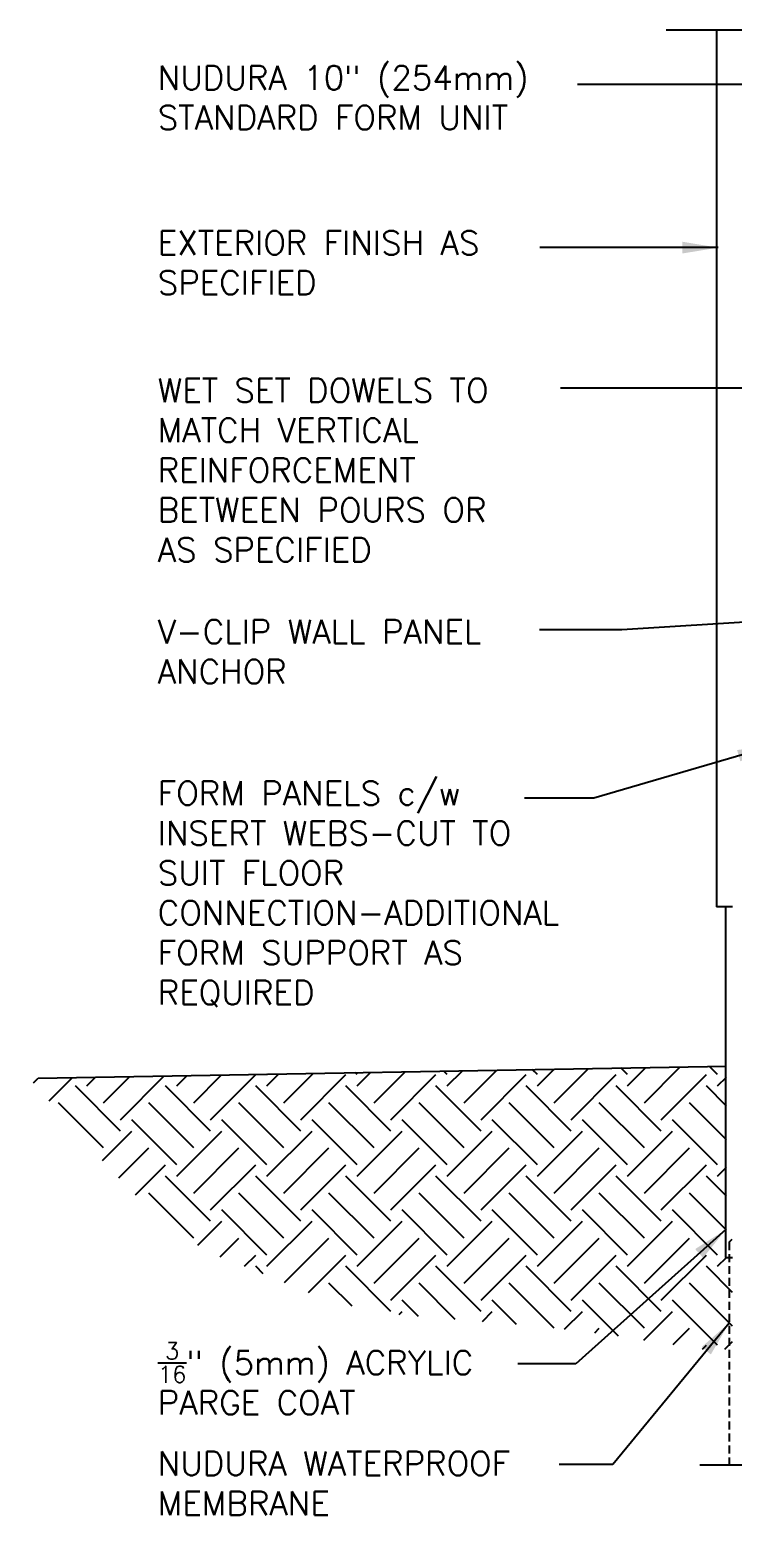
# Model space of a CAD drawing. Header units: inches. Extents: x 185.3 to 238.2, y 153.6 to 227.6.
# Drawn here: x 185.34 to 207.38, y 180.01 to 226.6 of the extents above; entities that cross this region are included whole.
import ezdxf

# ---------------------------------------------------------------- set-up
doc = ezdxf.new("R2010")
doc.units = ezdxf.units.IN
doc.header["$MEASUREMENT"] = 0
doc.linetypes.add('DASHED2', pattern=[0.375, 0.25, -0.125])
for name, color, linetype in [('HATCH', 12, 'Continuous'), ('LINE50', 5, 'Continuous'), ('LINE9', 9, 'Continuous'), ('TEXT', 4, 'Continuous')]:
    doc.layers.add(name, color=color, linetype=linetype)
doc.styles.add('DIM', font='romans.shx', dxfattribs={"width": 0.7})
doc.styles.add('ROMANS', font='romans.shx', dxfattribs={"height": 0.75})
doc.styles.get("Standard").update_dxf_attribs({"font": 'romans.shx', "height": 0.75})
doc.dimstyles.new('ext_12', dxfattribs={"dimscale": 12, "dimtxt": 0.09375, "dimasz": 0.09375, "dimexe": 0.09375, "dimexo": 0.0625, "dimgap": 0.0625, "dimtad": 1, "dimdec": 1, "dimzin": 3, "dimdsep": 46, "dimlunit": 4, "dimtxsty": 'DIM', "dimcen": 0.09, "dimdle": 0.09375, "dimclrt": 4, "dimadec": 0, "dimazin": 0, "dimtfac": 1, "dimtdec": 1, "dimtmove": 2, "dimatfit": 3, "dimfxl": 1, "dimfrac": 2, "dimtolj": 1, "dimtzin": 0, "dimarcsym": 0})

msp = doc.modelspace()

# ---------------------------------------------------------------- hatches: boundary and pattern name
at = {"layer": 'HATCH'}
h = msp.add_hatch(dxfattribs=at)
h.set_pattern_fill('EARTH', color=256, scale=8, angle=45, style=0)
h.set_pattern_definition([(45, (111.8163, 53.8212), (2e-16, 2.828427), [2, -2]), (45, (111.286, 54.3515), (2e-16, 2.828427), [2, -2]), (45, (110.7557, 54.8819), (2e-16, 2.828427), [2, -2]), (135, (110.7557, 55.2354), (-2.828427, 4e-16), [2, -2]), (135, (111.286, 55.7657), (-2.828427, 4e-16), [2, -2]), (135, (111.8163, 56.296), (-2.828427, 4e-16), [2, -2])])
h.paths.add_polyline_path([(207.203, 194.097), (185.336, 193.715), (185.656, 193.347), (186.241, 192.679), (186.758, 192.093), (187.216, 191.58), (187.624, 191.132), (187.993, 190.737), (188.33, 190.388), (188.645, 190.074), (188.945, 189.788), (189.232, 189.528), (189.505, 189.292), (189.764, 189.08), (190.01, 188.891), (190.24, 188.723), (190.456, 188.576), (190.658, 188.45), (190.844, 188.342), (191.019, 188.249), (191.185, 188.17), (191.346, 188.099), (191.505, 188.035), (191.667, 187.974), (191.833, 187.912), (192.009, 187.846), (192.195, 187.774), (192.391, 187.696), (192.594, 187.614), (192.8, 187.53), (193.009, 187.443), (193.216, 187.357), (193.42, 187.271), (193.618, 187.188), (193.807, 187.108), (193.991, 187.033), (194.171, 186.96), (194.35, 186.891), (194.532, 186.825), (194.719, 186.762), (194.913, 186.703), (195.118, 186.645), (195.336, 186.591), (195.565, 186.539), (195.803, 186.49), (196.049, 186.443), (196.3, 186.401), (196.555, 186.361), (196.811, 186.325), (197.067, 186.293), (197.32, 186.264), (197.569, 186.239), (197.812, 186.216), (198.049, 186.197), (198.277, 186.18), (198.496, 186.164), (198.702, 186.151), (198.896, 186.138), (199.077, 186.126), (199.248, 186.114), (199.415, 186.103), (199.58, 186.09), (199.751, 186.077), (199.93, 186.062), (200.123, 186.045), (200.335, 186.026), (200.569, 186.004), (200.822, 185.98), (201.091, 185.953), (201.374, 185.924), (201.666, 185.893), (201.964, 185.861), (202.265, 185.828), (202.565, 185.793), (202.864, 185.757), (203.178, 185.718), (203.524, 185.671), (203.922, 185.614), (204.388, 185.544), (204.943, 185.457), (205.604, 185.351), (206.39, 185.222), (207.39, 185.222), (207.39, 188.097), (207.203, 188.097)])

# ---------------------------------------------------------------- linework, layer by layer
at = {"layer": 'LINE50'}
msp.add_line((185.601, 193.72), (207.203, 194.097), dxfattribs=at)
at = {"layer": 'LINE9'}
for p, q in [((205.311, 226.597), (214.015, 226.597)), ((206.89, 226.597), (206.89, 199.097)), ((207.39, 199.097), (206.89, 199.097)), ((207.182, 188.097), (207.182, 199.097)), ((207.182, 188.097), (207.39, 188.097)), ((206.364, 181.597), (214.213, 181.597))]:
    msp.add_line(p, q, dxfattribs=at)
at = {"layer": 'LINE9', "linetype": 'DASHED2'}
for q in [(207.38, 188.673), (207.286, 181.597)]:
    msp.add_line((207.286, 188.579), q, dxfattribs=at)
at = {"layer": 'TEXT'}
msp.add_line((203.633, 181.604), (201.947, 181.604), dxfattribs=at)

# ---------------------------------------------------------------- texts
at = {"layer": 'TEXT', "char_height": 0.75, "attachment_point": 4, "style": 'ROMANS'}
for s, insert, width in [('NUDURA 10" (254mm) STANDARD FORM UNIT', (189.356, 224.467), 14.02003), ('EXTERIOR FINISH AS SPECIFIED', (189.356, 219.289), 14.02003), ('WET SET DOWELS TO MATCH VERTICAL REINFORCEMENT BETWEEN POURS OR AS SPECIFIED', (189.352, 212.789), 12.95276), ('V-CLIP WALL PANEL ANCHOR', (189.352, 207.095), 12.95276), ('FORM PANELS c/w INSERT WEBS-CUT TO SUIT FLOOR CONNECTION-ADDITIONAL FORM SUPPORT AS REQUIRED', (189.356, 199.495), 12.95276)]:
    msp.add_mtext(s, dxfattribs=dict(at, insert=insert, width=width))
at = {"layer": 'TEXT', "char_height": 0.75, "attachment_point": 4}
for s, insert, width in [('\\A1;{\\H0.7x;\\S3/16;}" (5mm) ACRYLIC PARGE COAT', (189.356, 184.298), 12.12771), ('NUDURA WATERPROOF MEMBRANE', (189.356, 181.012), 15.29547)]:
    msp.add_mtext(s, dxfattribs=dict(at, insert=insert, width=width))

# ---------------------------------------------------------------- leaders
at = {"layer": 'TEXT'}
for points in [[(208.872, 224.88), (202.527, 224.88)], [(206.939, 219.764), (201.34, 219.764)], [(213.123, 215.352), (201.994, 215.352)], [(210.38, 208.186), (203.918, 207.778), (201.331, 207.778)], [(208.666, 204.148), (203.041, 202.502), (200.86, 202.502)], [(207.182, 188.972), (202.473, 184.764), (200.652, 184.764)], [(207.284, 186.042), (203.633, 181.604), (201.947, 181.604)]]:
    msp.add_leader(points, dimstyle='ext_12', dxfattribs=at)

doc.saveas('drawing.dxf')
